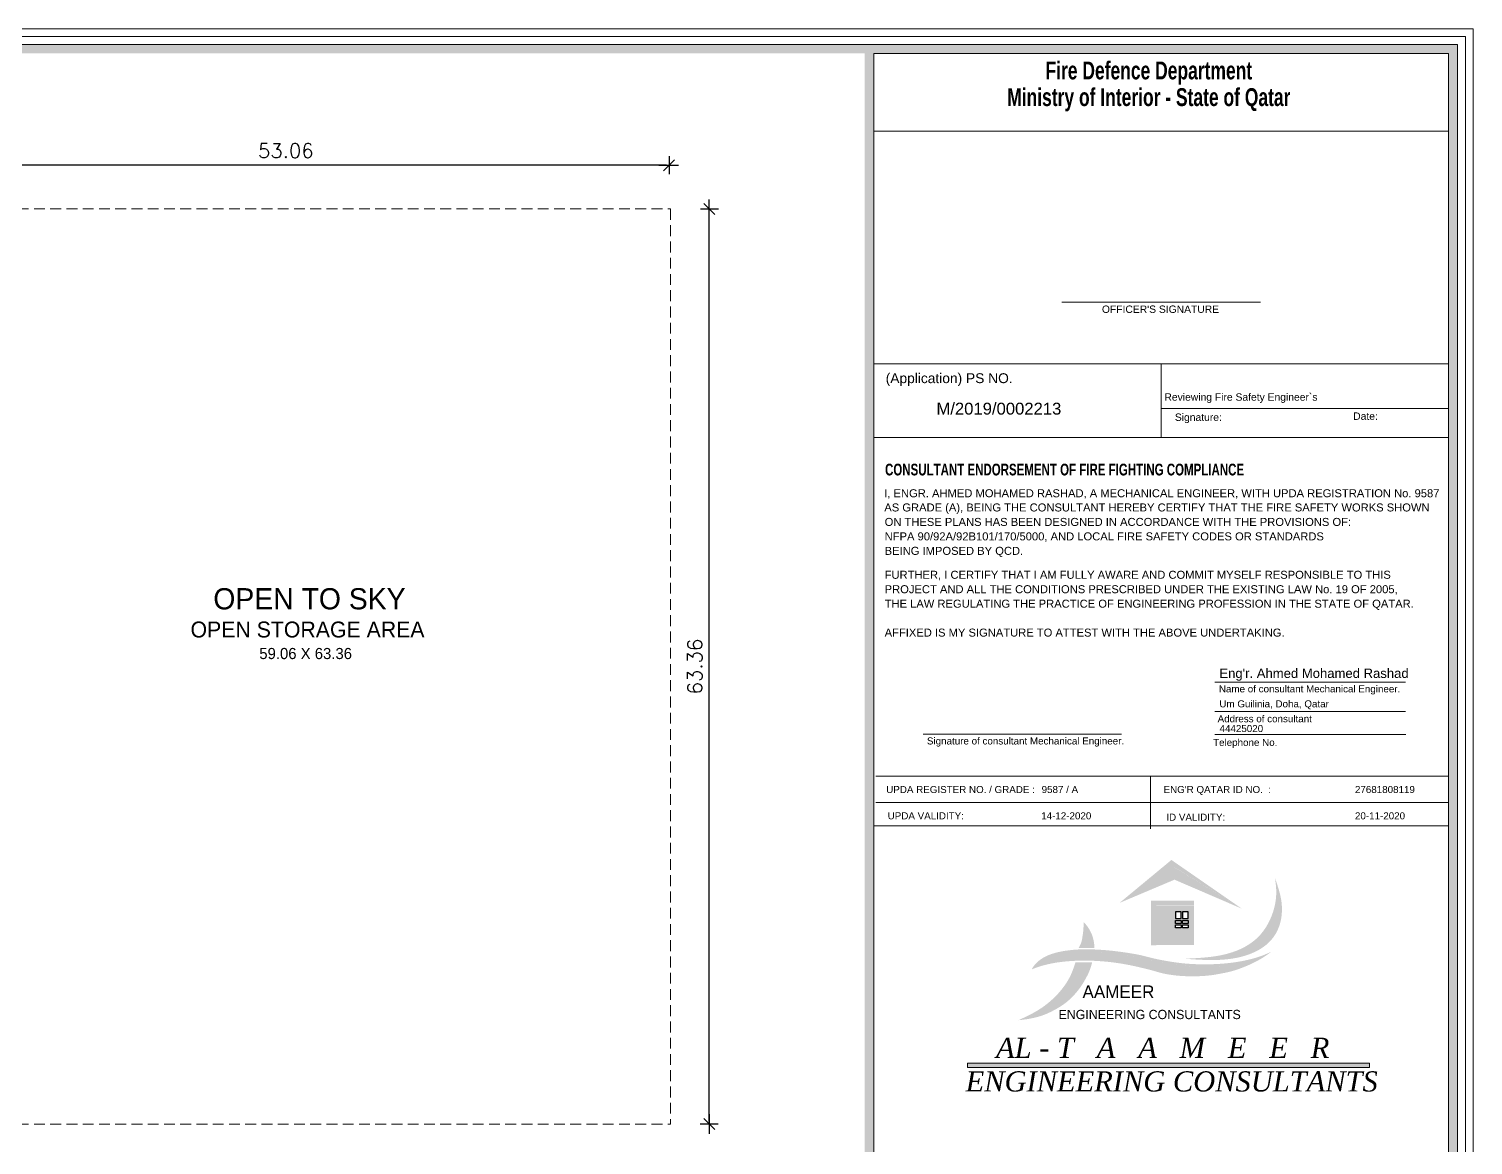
# Model space of a CAD drawing. Header units: inches. Extents: x -68096 to 69834, y -16833 to 17650.
# Drawn here: x 864.4 to 964.4, y 183.5 to 260.7 of the extents above; entities that cross this region are included whole.
import ezdxf
from ezdxf.enums import TextEntityAlignment as Align

# ---------------------------------------------------------------- set-up
doc = ezdxf.new("R2010")
doc.units = ezdxf.units.IN
doc.header["$MEASUREMENT"] = 0
doc.linetypes.add('HIDDEN', pattern=[0.375, 0.25, -0.125])
for name, color, linetype in [('A-Brkl', 7, 'Continuous'), ('A-Elev-Symb-100', 7, 'Continuous'), ('A-TEXT', 3, 'Continuous'), ('QCD TITLE A', 7, 'Continuous'), ('SHEET', 2, 'Continuous'), ('WIN', 1, 'Continuous')]:
    doc.layers.add(name, color=color, linetype=linetype)
doc.styles.add('Browallia', font='')
doc.styles.add('ROMANS', font='romans.shx')
doc.styles.add('SANSSERIFBOLD', font='sasb____.pfb', dxfattribs={"width": 0.7})
doc.styles.get("Standard").update_dxf_attribs({"font": 'arial.ttf'})
doc.styles.add('Title Sheet_A1$0$DCAQ New Title Block for CD-A1_Dar Al Salam$0$ARIAL_2.5', font='arial.ttf', dxfattribs={"height": 2.5})
doc.styles.add('TITLE2', font='arial.ttf')
doc.styles.add('TITLE3', font='timesi.ttf')
doc.styles.get('Browallia').set_extended_font_data('BrowalliaUPC')
doc.dimstyles.new('100', dxfattribs={"dimtxt": 0.2, "dimasz": 0.035, "dimexe": 0, "dimexo": 0, "dimgap": 0.1, "dimtad": 1, "dimzin": 0, "dimdsep": 46, "dimtxsty": 'ROMANS', "dimblk": 'J2', "dimblk1": 'J2', "dimblk2": 'J2', "dimsah": 1, "dimcen": 0, "dimse1": 1, "dimse2": 1, "dimclrd": 1, "dimclre": 1, "dimclrt": 6, "dimadec": 0, "dimazin": 0, "dimtfac": 0.9, "dimtix": 1, "dimtmove": 2, "dimatfit": 3, "dimldrblk": 'J2', "dimfxl": 1, "dimtolj": 1, "dimtzin": 0, "dimarcsym": 0})

# ---------------------------------------------------------------- blocks, each defined once
blk = doc.blocks.new('J2')
for p, q in [((-4, 0), (0, 0)), ((-2.19, -2.19), (2.15, 2.15)), ((0, 3.53), (0, -3.59)), ((0, 0), (3.82, 0))]:
    blk.add_line(p, q)
blk = doc.blocks.new('*D200')
at = {"color": 1, "lineweight": -2, "transparency": 16777216}
blk.add_line((911.502, 185.077), (911.502, 248.085), dxfattribs=at)
at = {"layer": 'Defpoints', "color": 0, "transparency": 16777216}
for p in [(911.502, 248.26), (911.502, 248.26), (911.502, 184.902)]:
    blk.add_point(p, dxfattribs=at)
at = {"color": 1, "lineweight": -2, "transparency": 16777216, "xscale": 0.175, "yscale": 0.175, "zscale": 0.175}
for p, rotation in [((911.502, 248.26), 90), ((911.502, 184.902), 270)]:
    blk.add_blockref('J2', p, dxfattribs=dict(at, rotation=rotation))
at = {"color": 6, "lineweight": 0, "transparency": 16777216, "insert": (910.502, 216.581), "char_height": 1, "attachment_point": 5, "rotation": 90, "style": 'ROMANS'}
blk.add_mtext('\\A1;63.36', dxfattribs=at)
blk = doc.blocks.new('*D201')
at = {"color": 251, "lineweight": -2, "transparency": 16777216}
blk.add_line((908.538, 251.291), (855.828, 251.291), dxfattribs=at)
at = {"layer": 'Defpoints', "color": 0, "transparency": 16777216}
for p in [(855.653, 251.291), (855.653, 251.249), (908.713, 251.249)]:
    blk.add_point(p, dxfattribs=at)
at = {"color": 251, "lineweight": -2, "transparency": 16777216, "xscale": 0.175, "yscale": 0.175, "zscale": 0.175, "rotation": 180}
blk.add_blockref('J2', (855.653, 251.291), dxfattribs=at)
at = {"color": 251, "lineweight": -2, "transparency": 16777216, "xscale": 0.175, "yscale": 0.175, "zscale": 0.175}
blk.add_blockref('J2', (908.713, 251.291), dxfattribs=at)
at = {"color": 251, "lineweight": 0, "transparency": 16777216, "insert": (882.183, 252.291), "char_height": 1, "attachment_point": 5, "style": 'ROMANS'}
blk.add_mtext('\\A1;53.06', dxfattribs=at)
blk = doc.blocks.new('tuyisu4')
at = {"layer": 'A-Brkl'}
h = blk.add_hatch(color=250, dxfattribs=at)
h.dxf.hatch_style = 1
h.set_gradient(color1=(51, 51, 51), color2=(0, 0, 0), one_color=1, name='INVHEMISPHERICAL')
h.paths.add_polyline_path([(-6059.2, -213.29), (-6087.65, -236.84), (-6057.9, -217.08), (-6020.6, -240)])
h = blk.add_hatch(color=174, dxfattribs=at)
h.dxf.hatch_style = 1
h.set_gradient(color1=(0, 0, 153), color2=(0, 0, 224), one_color=1, tint=0.45, name='HEMISPHERICAL')
h.paths.add_polyline_path([(-6057.97, -217.1), (-6087.65, -236.84), (-6057.51, -224.11), (-6020.6, -240)])
h = blk.add_hatch(color=176, dxfattribs=at)
h.dxf.hatch_style = 1
h.set_gradient(color1=(0, 0, 127), color2=(0, 0, 0), one_color=1, name='HEMISPHERICAL')
edge = h.paths.add_edge_path()
edge.add_spline(control_points=[(-6041.54, -268.1), (-6040.1, -267.98), (-6038.66, -267.83), (-6033.99, -267.24), (-6030.78, -266.66), (-6026.55, -265.47), (-6025.46, -265.13), (-6023.26, -264.34), (-6022.16, -263.9), (-6019.98, -262.91), (-6018.9, -262.37), (-6016.88, -261.23), (-6015.93, -260.63), (-6014.26, -259.47), (-6013.52, -258.91), (-6012.34, -257.93), (-6011.88, -257.53), (-6010.71, -256.44), (-6010.03, -255.73), (-6008.72, -254.24), (-6008.1, -253.47), (-6006.35, -251.07), (-6005.33, -249.36), (-6003.56, -245.8), (-6002.82, -243.95), (-6001.94, -241.17), (-6001.69, -240.27), (-6001.04, -237.54), (-6000.73, -235.7), (-6000.51, -233.19), (-6000.47, -232.52), (-6000.44, -231.42), (-6000.44, -230.98), (-6000.45, -230.17), (-6000.46, -229.8), (-6000.49, -229.26), (-6000.5, -229.08), (-6000.51, -228.9)], knot_values=[81.194786, 81.194786, 81.194786, 81.194786, 115.081838, 115.081838, 191.959934, 191.959934, 218.941969, 218.941969, 246.816942, 246.816942, 274.691915, 274.691915, 300.398693, 300.398693, 321.640521, 321.640521, 335.533568, 335.533568, 358.149758, 358.149758, 380.765947, 380.765947, 425.998326, 425.998326, 471.230704, 471.230704, 492.718275, 492.718275, 535.693417, 535.693417, 551.053251, 551.053251, 561.249616, 561.249616, 569.765929, 569.765929, 573.948591, 573.948591, 573.948591, 573.948591], degree=3, periodic=0)
edge.add_spline(control_points=[(-6000.51, -228.9), (-6001.09, -226.97), (-6001.76, -225.06), (-6002.42, -223.14)], knot_values=[638.82076, 638.82076, 638.82076, 638.82076, 687.091288, 687.091288, 687.091288, 687.091288], degree=3, periodic=0)
edge.add_spline(control_points=[(-6002.42, -223.14), (-6002.07, -225.54), (-6001.35, -230.85), (-6002.78, -242.69), (-6009.33, -255.25), (-6027.22, -266.33), (-6041.57, -266.99), (-6051.98, -267.47)], knot_values=[0, 0, 0, 0, 57.997402, 128.013361, 284.191514, 376.433514, 620.848839, 620.848839, 620.848839, 620.848839], degree=3, periodic=0)
edge.add_spline(control_points=[(-6051.98, -267.47), (-6048.5, -267.72), (-6045.02, -267.98), (-6041.54, -268.1)], knot_values=[0, 0, 0, 0, 83.71923, 83.71923, 83.71923, 83.71923], degree=3, periodic=0)
h = blk.add_hatch(color=174, dxfattribs=at)
h.dxf.hatch_style = 1
h.set_gradient(color1=(0, 0, 153), color2=(0, 0, 184), one_color=1, tint=0.36, name='HEMISPHERICAL')
edge = h.paths.add_edge_path()
edge.add_spline(control_points=[(-6041.54, -268.1), (-6038.5, -268.22), (-6029.18, -268.26), (-6016.22, -266.01), (-6005.72, -259.31), (-5999.34, -250.3), (-5997.79, -239.45), (-5999.65, -231.72), (-6000.51, -228.9)], knot_values=[83.71923, 83.71923, 83.71923, 83.71923, 156.735704, 307.228754, 391.807171, 448.003777, 568.133287, 638.82076, 638.82076, 638.82076, 638.82076], degree=3, periodic=0)
edge.add_spline(control_points=[(-6000.51, -228.9), (-6000.5, -229.08), (-6000.49, -229.26), (-6000.46, -229.8), (-6000.45, -230.17), (-6000.44, -230.98), (-6000.44, -231.42), (-6000.47, -232.52), (-6000.51, -233.19), (-6000.73, -235.7), (-6001.04, -237.54), (-6001.69, -240.27), (-6001.94, -241.17), (-6002.82, -243.95), (-6003.56, -245.8), (-6005.33, -249.36), (-6006.35, -251.07), (-6008.1, -253.47), (-6008.72, -254.24), (-6010.03, -255.73), (-6010.71, -256.44), (-6011.88, -257.53), (-6012.34, -257.93), (-6013.52, -258.91), (-6014.26, -259.47), (-6015.93, -260.63), (-6016.88, -261.23), (-6018.9, -262.37), (-6019.98, -262.91), (-6022.16, -263.9), (-6023.26, -264.34), (-6025.46, -265.13), (-6026.55, -265.47), (-6030.78, -266.66), (-6033.99, -267.24), (-6038.66, -267.83), (-6040.1, -267.98), (-6041.54, -268.1)], knot_values=[81.194786, 81.194786, 81.194786, 81.194786, 85.377447, 85.377447, 93.89376, 93.89376, 104.090126, 104.090126, 119.449959, 119.449959, 162.425101, 162.425101, 183.912672, 183.912672, 229.145051, 229.145051, 274.37743, 274.37743, 296.993619, 296.993619, 319.609808, 319.609808, 333.502855, 333.502855, 354.744684, 354.744684, 380.451461, 380.451461, 408.326434, 408.326434, 436.201408, 436.201408, 463.183442, 463.183442, 540.061538, 540.061538, 573.948591, 573.948591, 573.948591, 573.948591], degree=3, periodic=0)
h = blk.add_hatch(color=250, dxfattribs=at)
h.dxf.hatch_style = 1
h.set_gradient(color1=(51, 51, 51), color2=(0, 0, 0), one_color=1, name='INVHEMISPHERICAL')
h.paths.add_polyline_path([(-6046.84, -235.61), (-6070.38, -235.61), (-6070.38, -260.09), (-6067.53, -260.09), (-6067.53, -238.42), (-6046.84, -238.42)])
h = blk.add_hatch(color=174, dxfattribs=at)
h.dxf.hatch_style = 1
h.set_gradient(color1=(0, 0, 153), color2=(0, 0, 224), one_color=1, tint=0.45, name='HEMISPHERICAL')
h.paths.add_polyline_path([(-6046.84, -238.57), (-6067.43, -238.57), (-6067.43, -259.95), (-6046.84, -259.95)])
h.paths.add_polyline_path([(-6056.99, -250.53), (-6056.99, -248.94), (-6053.85, -248.94), (-6053.85, -250.53)], flags=16)
h.paths.add_polyline_path([(-6056.99, -248.11), (-6056.99, -246.52), (-6053.85, -246.52), (-6053.85, -248.11)], flags=16)
h.paths.add_polyline_path([(-6053.07, -250.53), (-6053.07, -248.94), (-6049.93, -248.94), (-6049.93, -250.53)], flags=16)
h.paths.add_polyline_path([(-6056.99, -245.46), (-6056.99, -241.83), (-6053.85, -241.83), (-6053.85, -245.46)], flags=16)
h.paths.add_polyline_path([(-6053.07, -248.11), (-6053.07, -246.52), (-6049.93, -246.52), (-6049.93, -248.11)], flags=16)
h.paths.add_polyline_path([(-6053.07, -245.46), (-6053.07, -241.83), (-6049.93, -241.83), (-6049.93, -245.46)], flags=16)
h = blk.add_hatch(color=174, dxfattribs=at)
h.dxf.hatch_style = 1
h.set_gradient(color1=(0, 0, 153), color2=(0, 0, 184), one_color=1, tint=0.36, name='HEMISPHERICAL')
edge = h.paths.add_edge_path()
edge.add_spline(control_points=[(-6101.54, -261.67), (-6101.52, -261.24), (-6101.48, -260.14), (-6101.69, -258.18), (-6102.3, -255.49), (-6103.4, -252.72), (-6104.82, -250.37), (-6105.73, -249.14), (-6106.15, -248.66)], knot_values=[14.499629, 14.499629, 14.499629, 14.499629, 24.661238, 41.063238, 61.512921, 90.806786, 111.973777, 127.331625, 127.331625, 127.331625, 127.331625], degree=3, periodic=0)
edge.add_spline(control_points=[(-6106.15, -248.66), (-6106.15, -248.84), (-6106.15, -249.01), (-6106.15, -249.43), (-6106.16, -249.68), (-6106.19, -250.96), (-6106.27, -251.99), (-6106.45, -253.49), (-6106.52, -253.97), (-6106.62, -254.67), (-6106.65, -254.91), (-6106.71, -255.26), (-6106.73, -255.37), (-6106.76, -255.6), (-6106.78, -255.72), (-6106.82, -255.96), (-6106.84, -256.09), (-6106.91, -256.6), (-6106.98, -256.98), (-6107.09, -257.57), (-6107.13, -257.77), (-6107.21, -258.06), (-6107.23, -258.16), (-6107.28, -258.36), (-6107.31, -258.46), (-6107.38, -258.69), (-6107.42, -258.82), (-6107.67, -259.55), (-6107.92, -260.12), (-6108.34, -261.01), (-6108.51, -261.34), (-6108.68, -261.67)], knot_values=[5.994569, 5.994569, 5.994569, 5.994569, 10.115314, 10.115314, 15.820542, 15.820542, 39.668944, 39.668944, 50.91409, 50.91409, 56.536663, 56.536663, 59.347949, 59.347949, 62.159236, 62.159236, 65.267515, 65.267515, 74.151571, 74.151571, 78.5936, 78.5936, 80.814614, 80.814614, 83.035628, 83.035628, 85.92957, 85.92957, 99.657002, 99.657002, 108.164167, 108.164167, 108.164167, 108.164167], degree=3, periodic=0)
edge.add_line((-6108.68, -261.67), (-6101.54, -261.67))
edge = h.paths.add_edge_path()
edge.add_spline(control_points=[(-6139.16, -300.71), (-6138.7, -300.65), (-6136.73, -300.35), (-6133.2, -299.64), (-6128.15, -298.04), (-6123.24, -295.58), (-6118.11, -292.56), (-6113.57, -288.61), (-6109.36, -283.74), (-6106, -278.17), (-6103.85, -273.77), (-6103.13, -271.16), (-6102.99, -270.62)], knot_values=[32.238145, 32.238145, 32.238145, 32.238145, 43.41384, 80.118864, 118.528432, 170.073056, 211.5102, 261.155841, 313.730702, 365.441254, 416.976077, 430.400009, 430.400009, 430.400009, 430.400009], degree=3, periodic=0)
edge.add_line((-6102.99, -270.62), (-6110.88, -270.61))
edge.add_spline(control_points=[(-6110.88, -270.61), (-6111.24, -271.7), (-6111.61, -272.79), (-6112.23, -274.44), (-6112.45, -275), (-6112.86, -275.99), (-6113.05, -276.42), (-6113.41, -277.21), (-6113.58, -277.56), (-6113.93, -278.26), (-6114.11, -278.61), (-6114.68, -279.64), (-6115.07, -280.31), (-6116.32, -282.3), (-6117.23, -283.57), (-6118.75, -285.49), (-6119.32, -286.18), (-6120.5, -287.51), (-6121.1, -288.16), (-6122.96, -290.06), (-6124.26, -291.26), (-6126.44, -293.08), (-6127.28, -293.73), (-6128.86, -294.89), (-6129.6, -295.4), (-6130.88, -296.25), (-6131.43, -296.59), (-6132.53, -297.25), (-6133.08, -297.58), (-6134.76, -298.52), (-6135.89, -299.11), (-6137.74, -300.03), (-6138.45, -300.37), (-6139.16, -300.71)], knot_values=[7.190401, 7.190401, 7.190401, 7.190401, 34.479195, 34.479195, 48.510392, 48.510392, 59.491283, 59.491283, 68.56159, 68.56159, 77.631897, 77.631897, 95.77251, 95.77251, 132.053737, 132.053737, 152.700884, 152.700884, 173.34803, 173.34803, 214.642323, 214.642323, 239.473101, 239.473101, 260.408546, 260.408546, 275.492622, 275.492622, 290.576699, 290.576699, 320.744852, 320.744852, 339.496473, 339.496473, 339.496473, 339.496473], degree=3, periodic=0)
h = blk.add_hatch(color=176, dxfattribs=at)
h.dxf.hatch_style = 1
h.set_gradient(color1=(0, 0, 127), color2=(0, 0, 0), one_color=1, name='HEMISPHERICAL')
edge = h.paths.add_edge_path()
edge.add_spline(control_points=[(-6108.68, -261.67), (-6108.51, -261.34), (-6108.34, -261.01), (-6107.92, -260.12), (-6107.67, -259.55), (-6107.42, -258.82), (-6107.38, -258.69), (-6107.31, -258.46), (-6107.28, -258.36), (-6107.23, -258.16), (-6107.21, -258.06), (-6107.13, -257.77), (-6107.09, -257.57), (-6106.98, -256.98), (-6106.91, -256.6), (-6106.84, -256.09), (-6106.82, -255.96), (-6106.78, -255.72), (-6106.76, -255.6), (-6106.73, -255.37), (-6106.71, -255.26), (-6106.65, -254.91), (-6106.62, -254.67), (-6106.52, -253.97), (-6106.45, -253.49), (-6106.27, -251.99), (-6106.19, -250.96), (-6106.16, -249.68), (-6106.15, -249.43), (-6106.15, -249.01), (-6106.15, -248.84), (-6106.15, -248.66)], knot_values=[5.994569, 5.994569, 5.994569, 5.994569, 14.501734, 14.501734, 28.229166, 28.229166, 31.123109, 31.123109, 33.344123, 33.344123, 35.565137, 35.565137, 40.007165, 40.007165, 48.891222, 48.891222, 51.999501, 51.999501, 54.810787, 54.810787, 57.622074, 57.622074, 63.244647, 63.244647, 74.489793, 74.489793, 98.338194, 98.338194, 104.043422, 104.043422, 108.164167, 108.164167, 108.164167, 108.164167], degree=3, periodic=0)
edge.add_spline(control_points=[(-6106.15, -248.66), (-6106.2, -248.6), (-6106.6, -248.15), (-6107.04, -247.72), (-6107.41, -247.36)], knot_values=[0, 0, 0, 0, 1.979494, 14.499629, 14.499629, 14.499629, 14.499629], degree=3, periodic=0)
edge.add_spline(control_points=[(-6107.41, -247.36), (-6107.4, -248.18), (-6107.38, -250.02), (-6107.58, -252.76), (-6108.02, -255.53), (-6108.47, -258.59), (-6109.49, -260.52), (-6110.1, -261.67)], knot_values=[0.774303, 0.774303, 0.774303, 0.774303, 20.350163, 44.895123, 66.631347, 87.780368, 118.584513, 118.584513, 118.584513, 118.584513], degree=3, periodic=0)
edge.add_line((-6110.1, -261.67), (-6108.68, -261.67))
h = blk.add_hatch(color=244, dxfattribs=at)
h.dxf.hatch_style = 1
h.set_gradient(color1=(153, 0, 38), color2=(92, 0, 23), one_color=1, tint=0.19, name='HEMISPHERICAL')
edge = h.paths.add_edge_path()
edge.add_spline(control_points=[(-6009.43, -267.1), (-6009.43, -267.1), (-6009.43, -267.1), (-6009.43, -267.1), (-6009.43, -267.1), (-6009.45, -267.11), (-6009.77, -267.23), (-6010.66, -267.54), (-6011.23, -267.73), (-6013.17, -268.34), (-6014.55, -268.71), (-6016.63, -269.22), (-6017.33, -269.38), (-6019.09, -269.76), (-6020.16, -269.97), (-6023.44, -270.56), (-6025.66, -270.88), (-6030.12, -271.36), (-6032.35, -271.53), (-6035.7, -271.69), (-6036.81, -271.73), (-6039.05, -271.78), (-6040.16, -271.8), (-6042.64, -271.79), (-6044, -271.77), (-6047.13, -271.67), (-6048.89, -271.58), (-6051.54, -271.37), (-6052.42, -271.29), (-6054.18, -271.1), (-6055.06, -271), (-6057.44, -270.69), (-6058.94, -270.46), (-6061.17, -270.09), (-6061.92, -269.96), (-6063.41, -269.7), (-6064.15, -269.57), (-6065.7, -269.28), (-6066.51, -269.12), (-6068.13, -268.78), (-6068.93, -268.59), (-6070.57, -268.2), (-6071.39, -267.98), (-6072.61, -267.66), (-6073.01, -267.56), (-6073.82, -267.35), (-6074.22, -267.25), (-6075.13, -267.03), (-6075.64, -266.91), (-6076.72, -266.67), (-6077.28, -266.55), (-6079.15, -266.18), (-6080.45, -265.95), (-6083, -265.53), (-6084.24, -265.34), (-6086.09, -265.08), (-6086.71, -264.99), (-6087.96, -264.83), (-6088.58, -264.75), (-6089.92, -264.58), (-6090.64, -264.49), (-6092.08, -264.33), (-6092.8, -264.26), (-6094.91, -264.05), (-6096.3, -263.94), (-6098.58, -263.79), (-6099.46, -263.74), (-6101.04, -263.66), (-6101.74, -263.63), (-6103.14, -263.59), (-6103.84, -263.58), (-6104.89, -263.57), (-6105.24, -263.57), (-6105.94, -263.56), (-6106.3, -263.56), (-6107.27, -263.57), (-6107.89, -263.57), (-6109.12, -263.6), (-6109.74, -263.62), (-6110.81, -263.67), (-6111.28, -263.71), (-6112.19, -263.78), (-6112.62, -263.81), (-6113.49, -263.9), (-6113.93, -263.94), (-6114.95, -264.06), (-6115.52, -264.12), (-6116.74, -264.29), (-6117.38, -264.38), (-6118.65, -264.58), (-6119.28, -264.7), (-6120.22, -264.89), (-6120.53, -264.95), (-6121.15, -265.09), (-6121.46, -265.17), (-6122.17, -265.35), (-6122.59, -265.47), (-6123.38, -265.7), (-6123.77, -265.82), (-6124.54, -266.07), (-6124.92, -266.2), (-6125.65, -266.46), (-6125.99, -266.6), (-6126.67, -266.88), (-6127, -267.02), (-6127.49, -267.26), (-6127.65, -267.34), (-6128.08, -267.56), (-6128.34, -267.71), (-6128.74, -267.94), (-6128.88, -268.02), (-6129.14, -268.18), (-6129.28, -268.26), (-6129.53, -268.42), (-6129.65, -268.49), (-6130.01, -268.72), (-6130.24, -268.88), (-6130.66, -269.18), (-6130.85, -269.32), (-6131.13, -269.53), (-6131.21, -269.61), (-6131.39, -269.75), (-6131.47, -269.83), (-6131.7, -270.03), (-6131.84, -270.17), (-6132.05, -270.37), (-6132.12, -270.44), (-6132.27, -270.58), (-6132.34, -270.65), (-6132.56, -270.88), (-6132.71, -271.03), (-6132.97, -271.3), (-6133.08, -271.43), (-6133.25, -271.62), (-6133.3, -271.68), (-6133.4, -271.81), (-6133.45, -271.87), (-6133.59, -272.05), (-6133.67, -272.17), (-6133.84, -272.41), (-6133.92, -272.53), (-6133.94, -272.58), (-6133.94, -272.58), (-6133.94, -272.58)], knot_values=[0, 0, 0, 0, 2.515083, 2.515083, 10.56718, 10.56718, 18.619278, 18.619278, 32.620266, 32.620266, 66.305674, 66.305674, 83.148377, 83.148377, 108.892204, 108.892204, 161.986891, 161.986891, 215.081578, 215.081578, 241.628922, 241.628922, 268.176265, 268.176265, 300.524591, 300.524591, 342.469012, 342.469012, 363.441222, 363.441222, 384.413433, 384.413433, 420.435918, 420.435918, 438.44716, 438.44716, 456.458402, 456.458402, 476.018286, 476.018286, 495.578169, 495.578169, 515.734917, 515.734917, 525.813291, 525.813291, 535.891665, 535.891665, 548.70435, 548.70435, 562.695081, 562.695081, 594.937506, 594.937506, 625.150658, 625.150658, 640.257234, 640.257234, 655.36381, 655.36381, 672.914341, 672.914341, 690.464872, 690.464872, 724.220492, 724.220492, 745.597254, 745.597254, 762.596937, 762.596937, 779.59662, 779.59662, 788.096462, 788.096462, 796.596304, 796.596304, 811.643137, 811.643137, 826.68997, 826.68997, 838.238003, 838.238003, 848.898015, 848.898015, 859.558026, 859.558026, 873.726043, 873.726043, 889.491828, 889.491828, 905.257614, 905.257614, 913.140507, 913.140507, 921.0234, 921.0234, 931.596436, 931.596436, 941.581725, 941.581725, 951.567013, 951.567013, 960.858288, 960.858288, 970.149562, 970.149562, 974.795199, 974.795199, 982.549525, 982.549525, 986.426688, 986.426688, 990.303851, 990.303851, 993.77481, 993.77481, 1001.030986, 1001.030986, 1007.211244, 1007.211244, 1010.301373, 1010.301373, 1013.391501, 1013.391501, 1018.355424, 1018.355424, 1020.837385, 1020.837385, 1023.319346, 1023.319346, 1028.602741, 1028.602741, 1033.179604, 1033.179604, 1035.468036, 1035.468036, 1037.756467, 1037.756467, 1041.691651, 1041.691651, 1045.626835, 1045.626835, 1058.097167, 1058.097167, 1058.097167, 1058.097167], degree=3, periodic=0)
edge.add_spline(control_points=[(-6135.85, -273.34), (-6134.88, -272.94), (-6132.63, -272.02), (-6128.4, -270.8), (-6123.19, -269.65), (-6117.01, -268.89), (-6110.93, -268.5), (-6104.91, -268.45), (-6098.52, -268.74), (-6091.72, -269.34), (-6085.11, -270.38), (-6079.49, -271.48), (-6074.71, -272.64), (-6069.69, -273.84), (-6064.92, -275.37), (-6059.23, -276.42), (-6053.31, -277.03), (-6046.77, -277.17), (-6040.97, -276.95), (-6036.07, -276.37), (-6031.71, -275.55), (-6026.79, -274.63), (-6020.91, -272.7), (-6015.39, -270.39), (-6011.48, -268.33), (-6009.83, -267.35), (-6009.43, -267.1)], knot_values=[48.692556, 48.692556, 48.692556, 48.692556, 73.696603, 107.163124, 154.096799, 201.641798, 256.430241, 300.350688, 345.925733, 409.942226, 464.137727, 506.319739, 547.441069, 582.164456, 630.111593, 667.603505, 720.608661, 772.94016, 824.336548, 859.785268, 891.267986, 930.849822, 979.736734, 1039.342867, 1074.436178, 1085.570937, 1085.570937, 1085.570937, 1085.570937], degree=3, periodic=0)
h = blk.add_hatch(color=250, dxfattribs=at)
h.dxf.hatch_style = 1
h.set_gradient(color1=(51, 51, 51), color2=(0, 0, 0), one_color=1, name='INVHEMISPHERICAL')
edge = h.paths.add_edge_path()
edge.add_spline(control_points=[(-6133.94, -272.57), (-6133.92, -272.56), (-6133.91, -272.54), (-6133.9, -272.53), (-6133.82, -272.4), (-6133.66, -272.16), (-6133.57, -272.04), (-6133.44, -271.87), (-6133.39, -271.8), (-6133.29, -271.68), (-6133.23, -271.61), (-6133.07, -271.42), (-6132.96, -271.3), (-6132.7, -271.02), (-6132.55, -270.87), (-6132.33, -270.65), (-6132.25, -270.58), (-6132.11, -270.44), (-6132.04, -270.37), (-6131.83, -270.16), (-6131.69, -270.03), (-6131.46, -269.83), (-6131.37, -269.75), (-6131.2, -269.6), (-6131.11, -269.53), (-6130.84, -269.31), (-6130.65, -269.17), (-6130.23, -268.88), (-6129.99, -268.72), (-6129.63, -268.49), (-6129.51, -268.41), (-6129.26, -268.26), (-6129.13, -268.18), (-6128.86, -268.02), (-6128.73, -267.94), (-6128.33, -267.71), (-6128.06, -267.56), (-6127.63, -267.33), (-6127.47, -267.25), (-6126.99, -267.02), (-6126.66, -266.87), (-6125.98, -266.59), (-6125.63, -266.46), (-6124.91, -266.2), (-6124.53, -266.07), (-6123.75, -265.82), (-6123.37, -265.7), (-6122.57, -265.46), (-6122.16, -265.35), (-6121.44, -265.16), (-6121.13, -265.09), (-6120.52, -264.95), (-6120.2, -264.88), (-6119.27, -264.69), (-6118.64, -264.58), (-6117.36, -264.37), (-6116.73, -264.28), (-6115.51, -264.12), (-6114.93, -264.05), (-6113.92, -263.94), (-6113.48, -263.89), (-6112.61, -263.81), (-6112.17, -263.77), (-6111.27, -263.7), (-6110.8, -263.67), (-6109.72, -263.61), (-6109.11, -263.59), (-6107.88, -263.57), (-6107.26, -263.56), (-6106.28, -263.56), (-6105.93, -263.56), (-6105.23, -263.56), (-6104.88, -263.56), (-6103.82, -263.58), (-6103.12, -263.59), (-6101.72, -263.63), (-6101.02, -263.66), (-6099.44, -263.73), (-6098.56, -263.78), (-6096.29, -263.94), (-6094.9, -264.05), (-6092.79, -264.25), (-6092.07, -264.33), (-6090.63, -264.49), (-6089.91, -264.57), (-6088.56, -264.74), (-6087.94, -264.82), (-6086.7, -264.99), (-6086.08, -265.07), (-6084.22, -265.34), (-6082.99, -265.52), (-6080.44, -265.94), (-6079.13, -266.17), (-6077.27, -266.55), (-6076.7, -266.67), (-6075.63, -266.9), (-6075.12, -267.02), (-6074.21, -267.24), (-6073.81, -267.34), (-6073, -267.55), (-6072.59, -267.66), (-6071.38, -267.98), (-6070.56, -268.19), (-6068.92, -268.59), (-6068.11, -268.77), (-6066.5, -269.11), (-6065.69, -269.27), (-6064.14, -269.56), (-6063.39, -269.7), (-6061.91, -269.96), (-6061.16, -270.09), (-6058.92, -270.46), (-6057.42, -270.68), (-6055.04, -270.99), (-6054.16, -271.1), (-6052.4, -271.28), (-6051.52, -271.36), (-6048.88, -271.57), (-6047.11, -271.67), (-6043.99, -271.77), (-6042.63, -271.79), (-6040.15, -271.79), (-6039.03, -271.78), (-6036.8, -271.73), (-6035.68, -271.69), (-6032.33, -271.52), (-6030.1, -271.35), (-6025.65, -270.87), (-6023.42, -270.56), (-6020.14, -269.97), (-6019.08, -269.76), (-6017.31, -269.38), (-6016.62, -269.22), (-6014.54, -268.71), (-6013.16, -268.33), (-6011.22, -267.73), (-6010.65, -267.54), (-6009.88, -267.27), (-6009.68, -267.19), (-6009.43, -267.11)], knot_values=[10.441534, 10.441534, 10.441534, 10.441534, 12.470332, 12.470332, 16.405516, 16.405516, 20.3407, 20.3407, 22.629131, 22.629131, 24.917563, 24.917563, 29.494426, 29.494426, 34.77782, 34.77782, 37.259782, 37.259782, 39.741743, 39.741743, 44.705665, 44.705665, 47.795794, 47.795794, 50.885923, 50.885923, 57.066181, 57.066181, 64.322357, 64.322357, 67.793316, 67.793316, 71.670479, 71.670479, 75.547642, 75.547642, 83.301967, 83.301967, 87.947605, 87.947605, 97.238879, 97.238879, 106.530153, 106.530153, 116.515442, 116.515442, 126.500731, 126.500731, 137.073767, 137.073767, 144.95666, 144.95666, 152.839553, 152.839553, 168.605338, 168.605338, 184.371124, 184.371124, 198.539141, 198.539141, 209.199152, 209.199152, 219.859164, 219.859164, 231.407196, 231.407196, 246.45403, 246.45403, 261.500863, 261.500863, 270.000705, 270.000705, 278.500546, 278.500546, 295.50023, 295.50023, 312.499913, 312.499913, 333.876675, 333.876675, 367.632295, 367.632295, 385.182826, 385.182826, 402.733357, 402.733357, 417.839933, 417.839933, 432.946509, 432.946509, 463.159661, 463.159661, 495.402086, 495.402086, 509.392817, 509.392817, 522.205501, 522.205501, 532.283875, 532.283875, 542.36225, 542.36225, 562.518998, 562.518998, 582.078881, 582.078881, 601.638764, 601.638764, 619.650007, 619.650007, 637.661249, 637.661249, 673.683734, 673.683734, 694.655944, 694.655944, 715.628155, 715.628155, 757.572576, 757.572576, 789.920902, 789.920902, 816.468245, 816.468245, 843.015589, 843.015589, 896.110275, 896.110275, 949.204962, 949.204962, 974.948789, 974.948789, 991.791493, 991.791493, 1025.476901, 1025.476901, 1039.477889, 1039.477889, 1044.517465, 1044.517465, 1044.517465, 1044.517465], degree=3, periodic=0)
edge.add_spline(control_points=[(-6009.43, -267.11), (-6008.6, -266.6), (-6006.89, -265.49), (-6005.25, -264.29), (-6004.4, -263.66)], knot_values=[0, 0, 0, 0, 23.363746, 48.803149, 48.803149, 48.803149, 48.803149], degree=3, periodic=0)
edge.add_spline(control_points=[(-6004.4, -263.66), (-6006.32, -264.5), (-6010.15, -266.19), (-6018.28, -268.5), (-6028.28, -270.13), (-6038.44, -270.61), (-6046.95, -270.48), (-6054.47, -269.91), (-6062.11, -268.69), (-6068.77, -267.42), (-6074.53, -265.81), (-6080.5, -264.61), (-6086.56, -263.72), (-6092.36, -263.01), (-6097.47, -262.58), (-6102.15, -262.33), (-6106.44, -262.3), (-6110.17, -262.34), (-6114.15, -262.68), (-6117.93, -263.16), (-6121.54, -263.85), (-6124.74, -264.78), (-6127.57, -265.82), (-6130.05, -267.24), (-6131.86, -268.45), (-6133.26, -269.8), (-6134.26, -270.82), (-6135.11, -272.07), (-6135.56, -272.85), (-6135.83, -273.33)], knot_values=[0, 0, 0, 0, 50.357646, 100.209335, 202.336236, 292.971667, 343.834959, 406.542949, 473.902571, 529.39356, 569.184298, 617.171602, 675.470589, 716.208791, 757.380162, 798.547922, 828.650889, 860.378055, 888.045736, 924.266799, 951.8548, 976.127219, 1004.23364, 1023.97825, 1044.679401, 1056.184202, 1070.619071, 1078.86231, 1092.239903, 1092.239903, 1092.239903, 1092.239903], degree=3, periodic=0)
edge.add_spline(control_points=[(-6135.83, -273.33), (-6135.2, -273.08), (-6134.57, -272.82), (-6133.94, -272.57)], knot_values=[1069.22884, 1069.22884, 1069.22884, 1069.22884, 1085.570937, 1085.570937, 1085.570937, 1085.570937], degree=3, periodic=0)
h = blk.add_hatch(color=176, dxfattribs=at)
h.dxf.hatch_style = 1
h.set_gradient(color1=(0, 0, 127), color2=(0, 0, 0), one_color=1, name='HEMISPHERICAL')
edge = h.paths.add_edge_path()
edge.add_line((-6102.67, -269.37), (-6111.78, -269.36))
edge.add_spline(control_points=[(-6111.78, -269.36), (-6112.58, -271.77), (-6114.45, -277.41), (-6120.78, -286.81), (-6130.68, -295.43), (-6139.32, -299.43), (-6143.16, -301.2)], knot_values=[0, 0, 0, 0, 60.774845, 142.005486, 268.784751, 369.998366, 369.998366, 369.998366, 369.998366], degree=3, periodic=0)
edge.add_spline(control_points=[(-6143.16, -301.2), (-6141.83, -301.05), (-6140.49, -300.9), (-6139.16, -300.71)], knot_values=[0, 0, 0, 0, 32.238145, 32.238145, 32.238145, 32.238145], degree=3, periodic=0)
edge.add_spline(control_points=[(-6139.16, -300.71), (-6138.45, -300.37), (-6137.74, -300.03), (-6135.89, -299.11), (-6134.76, -298.52), (-6133.08, -297.58), (-6132.53, -297.25), (-6131.43, -296.59), (-6130.88, -296.25), (-6129.6, -295.4), (-6128.86, -294.89), (-6127.28, -293.73), (-6126.44, -293.08), (-6124.26, -291.26), (-6122.96, -290.06), (-6121.1, -288.16), (-6120.5, -287.51), (-6119.32, -286.18), (-6118.75, -285.49), (-6117.23, -283.57), (-6116.32, -282.3), (-6115.07, -280.31), (-6114.68, -279.64), (-6114.11, -278.61), (-6113.93, -278.26), (-6113.58, -277.56), (-6113.41, -277.21), (-6113.05, -276.42), (-6112.86, -275.99), (-6112.45, -275), (-6112.23, -274.44), (-6111.61, -272.79), (-6111.24, -271.7), (-6110.88, -270.61)], knot_values=[7.190401, 7.190401, 7.190401, 7.190401, 25.942022, 25.942022, 56.110176, 56.110176, 71.194252, 71.194252, 86.278329, 86.278329, 107.213773, 107.213773, 132.044551, 132.044551, 173.338844, 173.338844, 193.98599, 193.98599, 214.633137, 214.633137, 250.914364, 250.914364, 269.054978, 269.054978, 278.125284, 278.125284, 287.195591, 287.195591, 298.176482, 298.176482, 312.20768, 312.20768, 339.496473, 339.496473, 339.496473, 339.496473], degree=3, periodic=0)
edge.add_line((-6110.88, -270.61), (-6102.99, -270.62))
edge.add_spline(control_points=[(-6102.99, -270.62), (-6102.88, -270.2), (-6102.77, -269.79), (-6102.67, -269.37)], knot_values=[430.400009, 430.400009, 430.400009, 430.400009, 440.696196, 440.696196, 440.696196, 440.696196], degree=3, periodic=0)
for points in [[(-6053.85, -241.83), (-6056.99, -241.83), (-6056.99, -245.46), (-6053.85, -245.46)], [(-6049.93, -241.83), (-6053.07, -241.83), (-6053.07, -245.46), (-6049.93, -245.46)], [(-6056.99, -246.52), (-6053.85, -246.52), (-6053.85, -248.11), (-6056.99, -248.11)], [(-6056.99, -248.94), (-6053.85, -248.94), (-6053.85, -250.53), (-6056.99, -250.53)], [(-6053.07, -246.52), (-6049.93, -246.52), (-6049.93, -248.11), (-6053.07, -248.11)], [(-6053.07, -248.94), (-6049.93, -248.94), (-6049.93, -250.53), (-6053.07, -250.53)]]:
    blk.add_lwpolyline(points, close=True, dxfattribs=at)
at = {"layer": 'A-Brkl', "attachment_point": 1}
for s, width, gutter_width, heights, insert, char_height in [('{\\fWide Latin|b0|i0|c0|p18;\\C244;AAMEER}', 325.6734, 435.23, [0], (-6107.96, -282.1), 6.9803), ('\\pt101.53;{\\fBodoni MT Black|b0|i0|c0|p18;\\C5;ENGINEERING CONSULTANTS\\P}', 580.9096, 0, [56.14], (-6121.12, -295.51), 5.0766)]:
    blk.add_mtext_dynamic_manual_height_columns(s, width=width, gutter_width=gutter_width, heights=heights, dxfattribs=dict(at, insert=insert, char_height=char_height))

msp = doc.modelspace()

# ---------------------------------------------------------------- hatches: boundary and pattern name
at = {"layer": 'WIN', "linetype": 'Continuous', "lineweight": 0}
h = msp.add_hatch(color=86, dxfattribs=at)
h.paths.add_polyline_path([(753.52048, 259.65313), (753.52048, 111.45572), (963.30992, 111.45572), (963.30992, 259.65313)])
h.paths.add_polyline_path([(922.89008, 259.02765), (922.89008, 112.11079), (962.68444, 112.11079), (962.68444, 259.02765)], flags=16)
h.paths.add_polyline_path([(922.26459, 112.11079), (754.14633, 112.11079), (754.14633, 259.02765), (922.26459, 259.02765)], flags=16)
h = msp.add_hatch(color=7, dxfattribs=at)
h.paths.add_polyline_path([(753.52048, 259.65313), (753.52048, 111.45572), (963.30992, 111.45572), (963.30992, 259.65313)])
h.paths.add_polyline_path([(922.89008, 259.02765), (922.89008, 112.11079), (962.68444, 112.11079), (962.68444, 259.02765)], flags=16)
h.paths.add_polyline_path([(922.26459, 112.11079), (754.14633, 112.11079), (754.14633, 259.02765), (922.26459, 259.02765)], flags=16)
msp.add_hatch(color=7, dxfattribs=at).paths.add_polyline_path([(957.21687, 189.11528), (929.37692, 189.11528), (929.37692, 188.83525), (957.21687, 188.83525)])

# ---------------------------------------------------------------- linework, layer by layer
at = {"color": 251, "linetype": 'HIDDEN', "lineweight": 0, "ltscale": 3, "true_color": 0x636466}
for p, q in [((855.7532, 248.25987), (908.8132, 248.25987)), ((855.7532, 184.90211), (908.8132, 184.90211))]:
    msp.add_line(p, q, dxfattribs=at)
msp.add_lwpolyline([(908.8132, 248.25987), (908.8132, 184.90211)], dxfattribs=at)
at = {"layer": 'SHEET', "color": 0, "lineweight": 0}
for p, q in [((946.49628, 213.4776), (959.71192, 213.4776)), ((926.31721, 211.90596), (940.04993, 211.90596)), ((946.50738, 211.87367), (959.72302, 211.87367))]:
    msp.add_line(p, q, dxfattribs=at)
at = {"layer": 'WIN', "color": 7, "linetype": 'Continuous', "lineweight": 0}
for p, q in [((962.68444, 253.64843), (922.89008, 253.64843)), ((935.91843, 241.81178), (949.65608, 241.81178)), ((962.68444, 237.54618), (922.89008, 237.54618)), ((942.78726, 237.54618), (942.78726, 232.44431)), ((942.78726, 234.45578), (962.68444, 234.45578)), ((946.49998, 215.51242), (959.71562, 215.51242))]:
    msp.add_line(p, q, dxfattribs=at)
at = {"layer": 'WIN', "color": 0, "linetype": 'Continuous', "lineweight": 0}
for p, q in [((923.04013, 208.99254), (962.68444, 208.99254)), ((942.05294, 208.99254), (942.05294, 205.35282)), ((923.04013, 207.17268), (962.68444, 207.17268))]:
    msp.add_line(p, q, dxfattribs=at)
at = {"layer": 'WIN', "color": 7, "linetype": 'Continuous', "lineweight": 0}
for points in [[(752.44464, 110.37988), (964.38576, 110.37988), (964.38576, 260.72897), (752.44464, 260.72897)], [(752.44464, 110.37988), (964.38576, 110.37988), (964.38576, 260.72897), (752.44464, 260.72897)], [(752.98256, 110.9178), (963.84784, 110.9178), (963.84784, 260.19105), (752.98256, 260.19105)], [(752.98256, 110.9178), (963.84784, 110.9178), (963.84784, 260.19105), (752.98256, 260.19105)], [(753.52048, 111.45572), (963.30992, 111.45572), (963.30992, 259.65313), (753.52048, 259.65313)], [(753.52048, 111.45572), (963.30992, 111.45572), (963.30992, 259.65313), (753.52048, 259.65313)], [(962.68444, 259.02765), (922.89008, 259.02765), (922.89008, 112.11079), (962.68444, 112.11079)], [(962.68444, 259.02765), (922.89008, 259.02765), (922.89008, 112.11079), (962.68444, 112.11079)], [(957.21687, 188.83525), (929.37692, 188.83525), (929.37692, 189.11528), (957.21687, 189.11528)]]:
    msp.add_lwpolyline(points, close=True, dxfattribs=at)
for points in [[(922.89008, 232.44431), (962.68444, 232.44431)], [(922.89008, 205.54823), (962.68444, 205.54823)]]:
    msp.add_lwpolyline(points, dxfattribs=at)

# ---------------------------------------------------------------- block references
at = {"layer": 'A-Elev-Symb-100', "lineweight": 0, "xscale": 0.1262245329528238, "yscale": 0.1262245329528238, "zscale": 0.1262245329528238}
msp.add_blockref('tuyisu4', (1708.31774, 230.11738), dxfattribs=at)

# ---------------------------------------------------------------- texts
at = {"color": 7, "lineweight": 0, "style": 'TITLE3'}
msp.add_text('AL - T   A   A   M   E   E   R', height=1.3961867, dxfattribs=at).set_placement((931.35498, 189.49211))
at = {"layer": 'A-TEXT', "color": 251, "linetype": 'ByBlock', "lineweight": 0, "true_color": 0x636466, "style": 'Browallia'}
for s, height, p in [('OPEN TO SKY', 1.4682106, (883.81785, 220.54253)), ('OPEN STORAGE AREA', 1.101158, (883.68617, 218.59771)), ('59.06 X 63.36', 0.7708106, (883.55592, 217.10045))]:
    msp.add_text(s, height=height, dxfattribs=at).set_placement(p, align=Align.CENTER)
at = {"layer": 'QCD TITLE A', "color": 1, "lineweight": 0, "style": 'Title Sheet_A1$0$DCAQ New Title Block for CD-A1_Dar Al Salam$0$ARIAL_2.5'}
msp.add_text('M/2019/0002213', height=0.8247001, dxfattribs=at).set_placement((927.22882, 234.02601))
at = {"layer": 'SHEET', "color": 0, "lineweight": 0, "style": 'SANSSERIFBOLD', "width": 0.7}
msp.add_text('CONSULTANT ENDORSEMENT OF FIRE FIGHTING COMPLIANCE', height=0.814283, dxfattribs=at).set_placement((923.67077, 229.81444))
at = {"layer": 'WIN', "color": 7, "linetype": 'Continuous', "lineweight": 0, "style": 'SANSSERIFBOLD', "width": 0.7}
for s, p in [('Fire Defence Department', (941.93198, 257.23345)), ('Ministry of Interior - State of Qatar', (941.93198, 255.38719))]:
    msp.add_text(s, height=1.2361746, dxfattribs=at).set_placement(p, align=Align.CENTER)
at = {"layer": 'WIN', "color": 7, "linetype": 'Continuous', "lineweight": 0, "style": 'TITLE2'}
for s, height, p in [("OFFICER'S SIGNATURE", 0.5112836, (942.7427, 241.06678)), ('Name of consultant Mechanical Engineer.', 0.4857194, (953.06494, 214.79573)), ('Address of consultant', 0.4857194, (949.95961, 212.72826)), ('Signature of consultant Mechanical Engineer.', 0.4857194, (933.39925, 211.18927)), ('Telephone No.', 0.4857194, (948.60886, 211.08798))]:
    msp.add_text(s, height=height, dxfattribs=at).set_placement(p, align=Align.CENTER)
at = {"layer": 'WIN', "color": 7, "linetype": 'Continuous', "lineweight": 0}
for s, height, style, p in [('(Application) PS NO. ', 0.6820993, 'TITLE2', (923.71607, 236.2056)), ('Reviewing Fire Safety Engineer`s', 0.5112836, 'TITLE2', (943.01454, 234.98722)), ('I, ENGR. AHMED MOHAMED RASHAD, A MECHANICAL ENGINEER, WITH UPDA REGISTRATION No. 9587', 0.5540352, 'TITLE2', (923.61223, 228.30421)), ('AS GRADE (A), BEING THE CONSULTANT HEREBY CERTIFY THAT THE FIRE SAFETY WORKS SHOWN ', 0.5540352, 'TITLE2', (923.61938, 227.32092)), ('ON THESE PLANS HAS BEEN DESIGNED IN ACCORDANCE WITH THE PROVISIONS OF: ', 0.5540352, 'TITLE2', (923.64352, 226.31955)), ('NFPA 90/92A/92B101/170/5000, AND LOCAL FIRE SAFETY CODES OR STANDARDS', 0.5540352, 'TITLE2', (923.64352, 225.31861)), ('BEING IMPOSED BY QCD. ', 0.5540352, 'TITLE2', (923.64352, 224.31766)), ('FURTHER, I CERTIFY THAT I AM FULLY AWARE AND COMMIT MYSELF RESPONSIBLE TO THIS ', 0.5540352, 'TITLE2', (923.64352, 222.6611)), ('PROJECT AND ALL THE CONDITIONS PRESCRIBED UNDER THE EXISTING LAW No. 19 OF 2005, ', 0.5540352, 'TITLE2', (923.64352, 221.66016)), ('THE LAW REGULATING THE PRACTICE OF ENGINEERING PROFESSION IN THE STATE OF QATAR.', 0.5540352, 'TITLE2', (923.64352, 220.65922)), ('AFFIXED IS MY SIGNATURE TO ATTEST WITH THE ABOVE UNDERTAKING.', 0.5540352, 'TITLE2', (923.64352, 218.65733)), ("Eng'r. Ahmed Mohamed Rashad", 0.6479944, 'TITLE2', (946.81966, 215.79465)), ('Um Guilinia, Doha, Qatar', 0.4857194, 'TITLE2', (946.81966, 213.75983)), ('44425020', 0.485719, 'TITLE2', (946.83076, 212.04864)), ('UPDA REGISTER NO. / GRADE :', 0.4857194, 'TITLE2', (923.75223, 207.82761)), ('9587 / A', 0.485719, 'TITLE2', (934.51122, 207.82761)), ("ENG'R QATAR ID NO.  :", 0.4857194, 'TITLE2', (942.95225, 207.82935)), ('27681808119', 0.4857194, 'TITLE2', (956.2044, 207.82761)), ('UPDA VALIDITY:', 0.4857194, 'TITLE2', (923.85478, 206.00775)), ('14-12-2020', 0.485719, 'TITLE2', (934.4819, 206.00775)), ('ID VALIDITY:', 0.4857194, 'TITLE2', (943.14805, 205.91352)), ('20-11-2020', 0.485719, 'TITLE2', (956.2044, 206.00775)), ('ENGINEERING CONSULTANTS', 1.3961867, 'TITLE3', (929.2502, 187.16513))]:
    msp.add_text(s, height=height, dxfattribs=dict(at, style=style)).set_placement(p)
at = {"layer": 'WIN', "color": 7, "linetype": 'Continuous', "lineweight": 0, "style": 'TITLE2'}
for s, p in [('Signature:', (945.36417, 233.78338)), ('Date:', (956.93756, 233.91517))]:
    msp.add_text(s, height=0.511284, dxfattribs=at).set_placement(p, align=Align.MIDDLE)

# ---------------------------------------------------------------- dimensions: what is measured, and where the dimension line sits
at = {"color": 251, "lineweight": 0, "true_color": 0x636466}
for base, p1, p2, angle, override, picture, middle in [((855.6532, 251.29083), (908.7132, 251.24865), (855.6532, 251.24865), 180, {"dimscale": 5, "dimclrd": 251, "dimclrt": 251, "dimfxl": 0}, '*D201', (882.1832, 252.29083)), ((911.50151, 248.25987), (911.50151, 184.90211), (911.50151, 248.25987), 270, {"dimscale": 5, "dimfxl": 0}, '*D200', (910.50151, 216.58099))]:
    dim = msp.add_linear_dim(base=base, p1=p1, p2=p2, angle=angle, dimstyle='100', override=override, dxfattribs=at)
    dim.commit()
    dim.dimension.update_dxf_attribs({"geometry": picture, "text_midpoint": middle})

doc.saveas('drawing.dxf')
